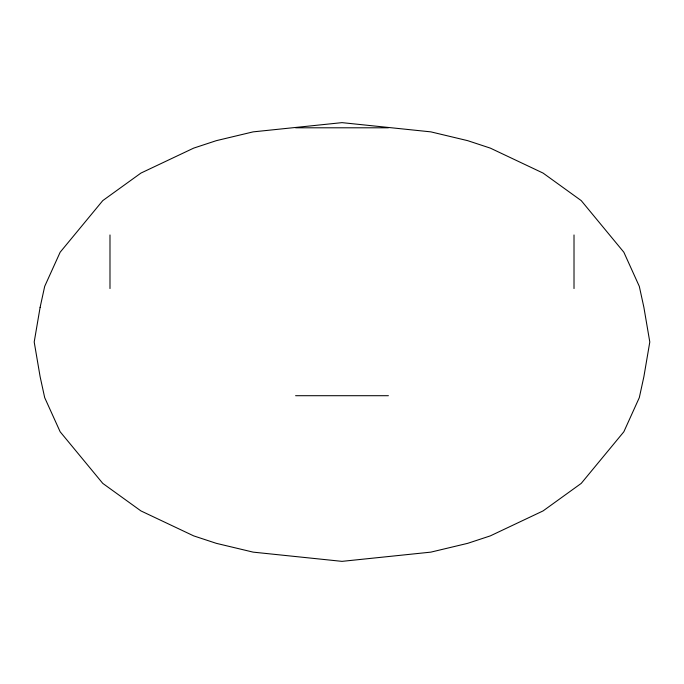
<?xml version="1.0" encoding="UTF-8"?>
<svg xmlns="http://www.w3.org/2000/svg" width="684" height="684" viewBox="0 0 684 684"><rect width="100%" height="100%" fill="white"/><g stroke="black" fill="none" stroke-linecap="round" stroke-linejoin="round"><path stroke-width="1.03" d="M295.599 127.797L388.401 127.797M295.599 395.703L388.401 395.703M574.013 234.963L574.013 288.545M109.987 234.963L109.987 288.545M40.117 307.33L34.2 342L40.117 376.67L44.691 397.643L60.158 431.784L102.771 483.391L140.921 510.914L193.683 535.88L216.341 543.344L253.148 552.133L342 561.359L430.852 552.133L467.659 543.344L490.317 535.88L543.079 510.914L581.229 483.391L623.842 431.784L639.309 397.643L643.883 376.67L649.8 342L643.883 307.33L639.309 286.357L623.842 252.216L581.229 200.609L543.079 173.086L490.317 148.12L467.659 140.656L430.852 131.867L342 122.641L253.148 131.867L216.341 140.656L193.683 148.12L140.921 173.086L102.771 200.609L60.158 252.216L44.691 286.357L40.117 307.33"/></g></svg>
